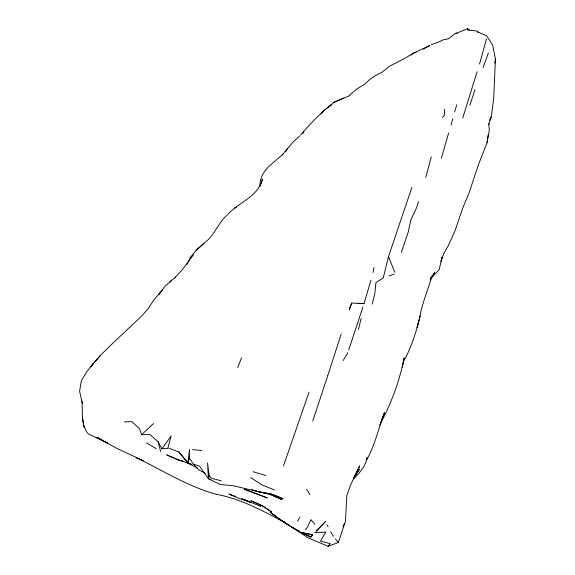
<?xml version="1.0" encoding="UTF-8"?>
<svg xmlns="http://www.w3.org/2000/svg" width="575" height="575" viewBox="0 0 575 575"><rect width="100%" height="100%" fill="white"/><g stroke="black" fill="none" stroke-linecap="round" stroke-linejoin="round"><path stroke-width="0.86" d="M168.964 448.241L178.897 452.007L187.924 463.206L189.427 458.038L189.52 449.319L187.924 463.206L197.484 468.072M455.558 33.602L467.482 28.75L467.525 29.85L477.372 31.158L477.997 32.056L486.651 35.772L492.595 44.951L495.413 58.894L493.695 98.612L491.345 116.157M260.08 186.293C259.059 171.221 273.398 163.106 282.957 154.272M444.777 109.185L444.159 115.733L442.419 117.508M494.895 63.121L495.413 58.894M431.049 278.271L439.128 269.747L442.139 256.982L441.025 261.366L443.821 253.395L448.105 246.042L454.962 230.934L462.825 207.906L468.941 193.222L478.788 163.774L487.061 142.693L488.053 135.147M373.915 267.296L373.067 272.485M477.933 32.459L477.997 32.056M487.061 142.693L489.332 130.072L488.743 123.546M402.248 367.267L404.168 357.851C399.539 381.376 390.95 404.11 379.622 425.184M403.398 361.661C411.032 348.198 415.689 333.572 419.527 318.615C421.77 303.887 427.98 290.397 431.775 276.079L430.158 280.19L434.664 272.564L430.819 278.056M441.348 158.204L448.673 132.897M486.529 38.784L479.528 64.005M358.448 329.432L361.143 318.428M372.162 304.168L374.835 293.609L375.928 282.591L383.216 278.041L388.492 256.623L411.887 187.4M451.123 124.983L452.769 118.644M431.293 156.838L425.73 177.524M420.181 315.876L417.098 327.348L418.039 323.897M370.925 280.277L364.047 303.507L358.067 303.492M454.588 112.024L456.73 104.801M327.743 375.727L312.735 421.058M210.91 479.464L208.423 478.774L209.264 475.999L207.539 462.911L208.423 478.774L220.024 484.452L233.364 485.774L270.365 494.507L282.002 499.632L270.178 494.198M488.8 124.552L491.244 116.826L489.462 120.34M366.972 458.419C365.247 466.641 359.526 473.081 353.625 478.709M474.957 89.75L469.919 105.081M367.267 457.319L366.297 460.395C375.058 445.618 378.307 428.569 384.467 412.699L380.269 423.523M477.063 71.767L462.76 117.976M327.808 375.504L341.191 334.025M362.911 307.036L348.738 349.959M401.35 252.425L408.178 232.171L410.838 219.93L416.437 208.006L418.586 201.645M483.086 67.505L488.348 52.972M309.055 392.071L283.475 465.879M260.346 185.481L262.502 178.99C258.29 196.542 239.063 202.055 228.009 214.188M285.444 522.668L279.04 518.938L308.452 538.006L328.117 546.25L338.323 542.541L345.417 521.381L346.833 495.578L350.441 485.322L359.648 465.865L353.762 478.235L359.533 469.078L353.74 477.732M351.713 303.082L349.32 309.379L351.713 303.082L364.047 303.507M237.705 367.641L241.529 357.808M342.937 526.829L344.31 523.724M311.032 519.592L307.136 527.649L305.375 529.762M186.968 264.385L190.217 257.629L196.204 250.197L205.304 242.176M297.534 521.187L299.863 517.105M285.825 151.52L287.572 148.515L293.07 142.09L299.518 136.081M343.167 360.568L347.796 352.633M90.886 366.936L93.445 363.529M302.996 133.407L303.909 131.998M321.066 113.843L322.525 111.672L331.782 104.334C320.167 113.289 310.083 123.992 300.502 135.082M317.077 529.934L315.955 531.199L325.623 521.41L316.71 530.797M161.942 448.802L171.12 435.936L167.864 448.335L161.942 448.802L158.089 441.672L149.874 434.571L141.687 434.693L139.538 428.72L131.812 421.612L124.308 421.964M193.531 254.646L182.045 270.063L175.073 277.445M93.574 362.882L86.983 371.522L81.37 380.636L79.587 391.266L82.433 403.715M170.049 282.282L171.666 280.205L175.706 277.128M328.117 546.25L330.258 543.533L320.447 541.125L325.745 532.141L314.647 532.536M162.826 289.433L158.722 294.63L164.903 286.408L171.666 280.205M287.572 148.515L282.188 155.049M249.902 502.212L241.903 498.798L260.453 506.237L261.395 505.303L265.707 507.682M94.53 362.257L100.222 355.594L109.106 346.754L141.507 316.164L148.501 308.344L153.791 299.992L160.447 292.222M91.813 365.441L100.222 355.594M329.712 106.253L333.744 102.393L350.132 95.457M227.492 214.741C218.536 222.331 214.971 234.248 205.972 241.687M411.075 55.171L413.015 53.331L429.604 45.605L423.365 49.148M141.687 434.693L153.561 423.552M196.204 250.197L203.952 243.498M349.931 94.846L356.471 89.24M356.737 89.039L364.55 84.266L369.912 79.415L376.294 75.038L382.224 72.119L389.491 66.24L405.066 58.226L413.015 53.331L416.257 52.462M234.428 208.128L236.641 207.036M333.744 102.393L343.828 98.117M431.293 44.706L437.769 42.457L442.973 39.941L448.708 38.705L455.529 33.235L457.276 33.264M388.995 275.849L394.155 274.217M261.395 505.303L260.216 505.655L260.453 506.237M192.568 449.621L201.882 450.527M221.31 480.851L211.614 478.307L209.264 475.999M183.856 461.315L178.121 459.713L166.685 454.854L177.718 459.813L192.028 464.543M252.892 471.694L265.758 475.46M189.427 458.038L193.531 464.277L199.503 466.117L208.423 478.774M251.721 489.541L258.362 491.733L271.659 494.313L283.08 498.719L271.177 493.896L258.362 491.733L255.947 490.856M190.922 464.075L188.413 463.22L178.897 452.007M235.405 496.347L228.85 494.054L239.459 498.532L250.298 502.061L243.656 499.423M244.447 489.433L267.44 497.95L244.325 489.03M274.433 489.979L262.128 484.991L250.693 477.566M143.067 460.618L116.279 448.105L97.003 437.252L107.733 443.253L88.133 433.758C80.579 424.753 82.858 412.146 81.988 401.228M143.132 460.597L136.16 457.664C162.804 470.35 187.946 486.752 216.739 494.392C241.464 499.007 263.372 511.218 285.373 522.74M260.604 504.951L251.124 500.775L261.654 505.562L271.623 512.052L267.023 508.652M302.076 532.723L310.787 537.064L312.75 534.894L300.682 532.306L312.75 534.894L310.787 537.064L300.438 532.27L290.361 526.24L299.697 531.537M205.246 473.333L198.504 469.653L193.531 464.277M146.539 442.879L156.184 448.622M279.249 519.081L270.192 512.052L279.809 519.52L289.627 525.873L279.04 518.938M270.351 512.167L279.809 519.52M467.482 28.75L469.408 30.317M333.385 536.31L330.524 531.674M311.449 520.231L314.798 524.4M310.011 494.708L306.676 489.289M335.426 538.854L338.323 542.541M326.744 524.695L328.088 526.643M388.492 256.623L394.809 272.284M158.089 441.672L160.612 451.411M82.577 418.061L84.022 427.419"/></g></svg>
